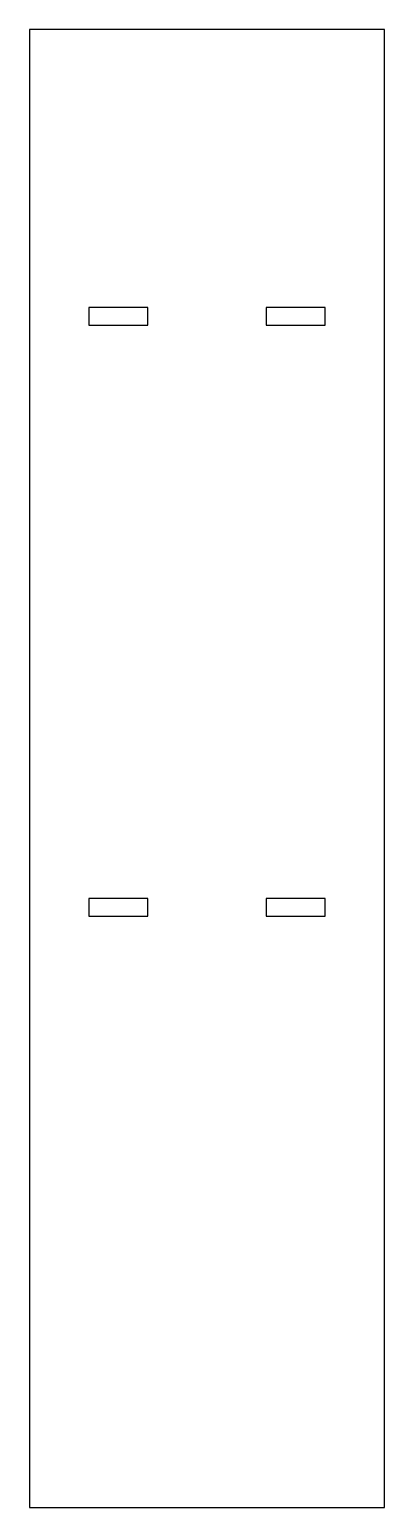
# Model space of a CAD drawing. Header units: centimetres. Extents: x 4 to 10, y 3 to 28.
import ezdxf

# ---------------------------------------------------------------- set-up
doc = ezdxf.new("R2010")
doc.units = ezdxf.units.CM
doc.layers.get('0').update_dxf_attribs({"linetype": 'CONTINUOUS', "lineweight": 25, "true_color": 0xffffff})

msp = doc.modelspace()

# ---------------------------------------------------------------- linework, layer by layer
for p, q in [((10, 28), (4, 28)), ((4, 28), (4, 3)), ((10, 3), (10, 28)), ((6, 23.3), (5, 23.3)), ((5, 23.3), (5, 23)), ((6, 23), (6, 23.3)), ((9, 23.3), (8, 23.3)), ((8, 23.3), (8, 23)), ((9, 23), (9, 23.3)), ((5, 23), (6, 23)), ((8, 23), (9, 23)), ((6, 13.3), (5, 13.3)), ((5, 13.3), (5, 13)), ((6, 13), (6, 13.3)), ((9, 13.3), (8, 13.3)), ((8, 13.3), (8, 13)), ((9, 13), (9, 13.3)), ((5, 13), (6, 13)), ((8, 13), (9, 13)), ((4, 3), (10, 3))]:
    msp.add_line(p, q)

doc.saveas('drawing.dxf')
